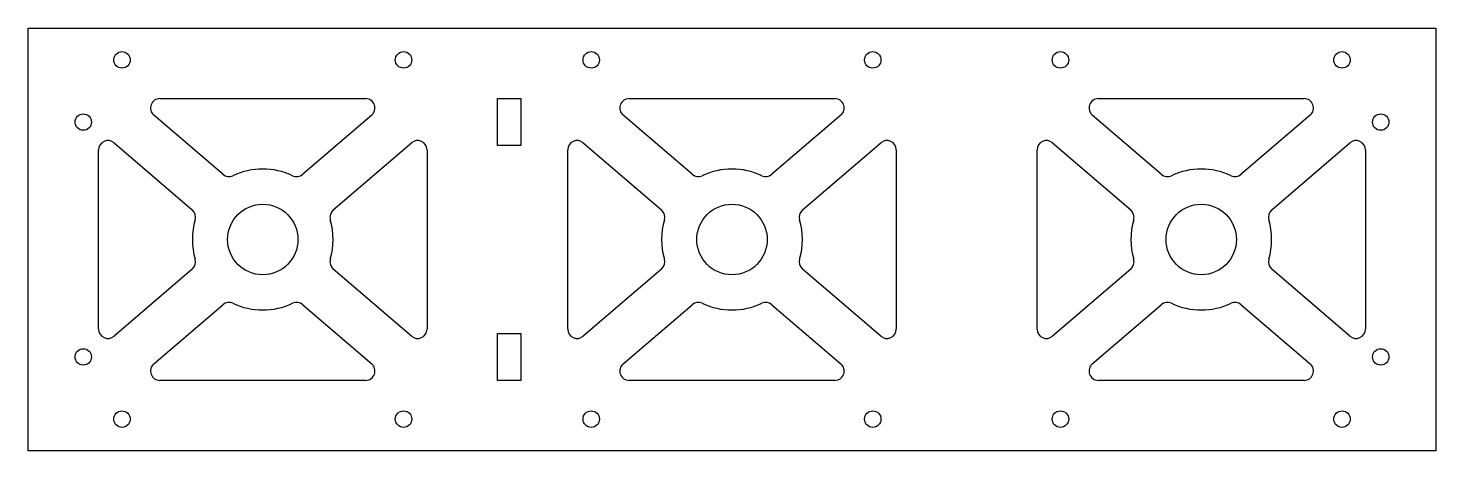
# Paper-space layout '_Bottom' of a CAD drawing. Header units: centimetres. Extents: x -15 to 15, y -4.5 to 4.5.
import ezdxf

# ---------------------------------------------------------------- set-up
doc = ezdxf.new("R2010")
doc.units = ezdxf.units.CM

psp = doc.layouts.new('_Bottom')

# ---------------------------------------------------------------- linework, layer by layer
at = {"color": 7, "linetype": 'Continuous', "lineweight": 25}
for p, q in [((-15, 4.5), (15, 4.5)), ((-15, -4.5), (-15, 4.5)), ((15, 4.5), (15, -4.5)), ((-12.191, 3), (-7.809, 3)), ((-5, 3), (-4.5, 3)), ((-5, 2), (-5, 3)), ((-4.5, 3), (-4.5, 2)), ((-2.191, 3), (2.191, 3)), ((7.809, 3), (12.191, 3)), ((-10.851, 1.388), (-12.321, 2.648)), ((-7.679, 2.648), (-9.149, 1.388)), ((-0.851, 1.388), (-2.321, 2.648)), ((2.321, 2.648), (0.851, 1.388)), ((9.149, 1.388), (7.679, 2.648)), ((12.321, 2.648), (10.851, 1.388)), ((-13.5, -1.907), (-13.5, 1.907)), ((-13.17, 2.058), (-11.502, 0.629)), ((-8.498, 0.629), (-6.83, 2.058)), ((-6.5, 1.907), (-6.5, -1.907)), ((-4.5, 2), (-5, 2)), ((-3.5, -1.907), (-3.5, 1.907)), ((-3.17, 2.058), (-1.502, 0.629)), ((1.502, 0.629), (3.17, 2.058)), ((3.5, 1.907), (3.5, -1.907)), ((6.5, -1.907), (6.5, 1.907)), ((6.83, 2.058), (8.498, 0.629)), ((11.502, 0.629), (13.17, 2.058)), ((13.5, 1.907), (13.5, -1.907)), ((-11.502, -0.629), (-13.17, -2.058)), ((-6.83, -2.058), (-8.498, -0.629)), ((-1.502, -0.629), (-3.17, -2.058)), ((3.17, -2.058), (1.502, -0.629)), ((8.498, -0.629), (6.83, -2.058)), ((13.17, -2.058), (11.502, -0.629)), ((-12.321, -2.648), (-10.851, -1.388)), ((-9.149, -1.388), (-7.679, -2.648)), ((-2.321, -2.648), (-0.851, -1.388)), ((0.851, -1.388), (2.321, -2.648)), ((7.679, -2.648), (9.149, -1.388)), ((10.851, -1.388), (12.321, -2.648)), ((-5, -2), (-4.5, -2)), ((-5, -3), (-5, -2)), ((-4.5, -2), (-4.5, -3)), ((-7.809, -3), (-12.191, -3)), ((-4.5, -3), (-5, -3)), ((2.191, -3), (-2.191, -3)), ((12.191, -3), (7.809, -3)), ((15, -4.5), (-15, -4.5))]:
    psp.add_line(p, q, dxfattribs=at)
for centre, radius in [((-13, 3.825), 0.175), ((-7, 3.825), 0.175), ((-3, 3.825), 0.175), ((3, 3.825), 0.175), ((7, 3.825), 0.175), ((13, 3.825), 0.175), ((-13.825, 2.5), 0.175), ((13.825, 2.5), 0.175), ((-10, 0), 0.75), ((0, 0), 0.75), ((10, 0), 0.75), ((-13.825, -2.5), 0.175), ((13.825, -2.5), 0.175), ((-13, -3.825), 0.175), ((-7, -3.825), 0.175), ((-3, -3.825), 0.175), ((3, -3.825), 0.175), ((7, -3.825), 0.175), ((13, -3.825), 0.175)]:
    psp.add_circle(centre, radius, dxfattribs=at)
for centre, radius, start, end in [((-12.191, 2.8), 0.2, 90, 229.3987), ((2.191, 2.8), 0.2, 310.6013, 90), ((7.809, 2.8), 0.2, 90, 229.3987), ((-7.809, 2.8), 0.2, 310.6013, 90), ((-2.191, 2.8), 0.2, 90, 229.3987), ((12.191, 2.8), 0.2, 310.6013, 90), ((-13.3, 1.907), 0.2, 49.3987, 180), ((-6.7, 1.907), 0.2, 0, 130.6013), ((-3.3, 1.907), 0.2, 49.3987, 180), ((3.3, 1.907), 0.2, 0, 130.6013), ((6.7, 1.907), 0.2, 49.3987, 180), ((13.3, 1.907), 0.2, 0, 130.6013), ((0, 0), 1.5, 64.917, 115.083), ((-10.721, 1.54), 0.2, 229.3987, 295.083), ((-10, 0), 1.5, 64.917, 115.083), ((-9.279, 1.54), 0.2, 244.917, 310.6013), ((-0.721, 1.54), 0.2, 229.3987, 295.083), ((0.721, 1.54), 0.2, 244.917, 310.6013), ((9.279, 1.54), 0.2, 229.3987, 295.083), ((10, 0), 1.5, 64.917, 115.083), ((10.721, 1.54), 0.2, 244.917, 310.6013), ((-11.632, 0.477), 0.2, 343.7144, 49.3987), ((-8.368, 0.477), 0.2, 130.6013, 196.2856), ((-1.632, 0.477), 0.2, 343.7144, 49.3987), ((1.632, 0.477), 0.2, 130.6013, 196.2856), ((8.368, 0.477), 0.2, 343.7144, 49.3987), ((11.632, 0.477), 0.2, 130.6013, 196.2856), ((-10, 0), 1.5, 163.7144, 196.2856), ((-10, 0), 1.5, 343.7144, 16.2856), ((0, 0), 1.5, 163.7144, 196.2856), ((0, 0), 1.5, 343.7144, 16.2856), ((10, 0), 1.5, 163.7144, 196.2856), ((10, 0), 1.5, 343.7144, 16.2856), ((-11.632, -0.477), 0.2, 310.6013, 16.2856), ((-8.368, -0.477), 0.2, 163.7144, 229.3987), ((-1.632, -0.477), 0.2, 310.6013, 16.2856), ((1.632, -0.477), 0.2, 163.7144, 229.3987), ((8.368, -0.477), 0.2, 310.6013, 16.2856), ((11.632, -0.477), 0.2, 163.7144, 229.3987), ((-10.721, -1.54), 0.2, 64.917, 130.6013), ((-10, 0), 1.5, 244.917, 295.083), ((-9.279, -1.54), 0.2, 49.3987, 115.083), ((-0.721, -1.54), 0.2, 64.917, 130.6013), ((0, 0), 1.5, 244.917, 295.083), ((0.721, -1.54), 0.2, 49.3987, 115.083), ((9.279, -1.54), 0.2, 64.917, 130.6013), ((10, 0), 1.5, 244.917, 295.083), ((10.721, -1.54), 0.2, 49.3987, 115.083), ((-13.3, -1.907), 0.2, 180, 310.6013), ((-6.7, -1.907), 0.2, 229.3987, 0), ((-3.3, -1.907), 0.2, 180, 310.6013), ((3.3, -1.907), 0.2, 229.3987, 0), ((6.7, -1.907), 0.2, 180, 310.6013), ((13.3, -1.907), 0.2, 229.3987, 0), ((-12.191, -2.8), 0.2, 130.6013, 270), ((-7.809, -2.8), 0.2, 270, 49.3987), ((-2.191, -2.8), 0.2, 130.6013, 270), ((2.191, -2.8), 0.2, 270, 49.3987), ((7.809, -2.8), 0.2, 130.6013, 270), ((12.191, -2.8), 0.2, 270, 49.3987)]:
    psp.add_arc(centre, radius, start, end, dxfattribs=at)

doc.saveas('drawing.dxf')
